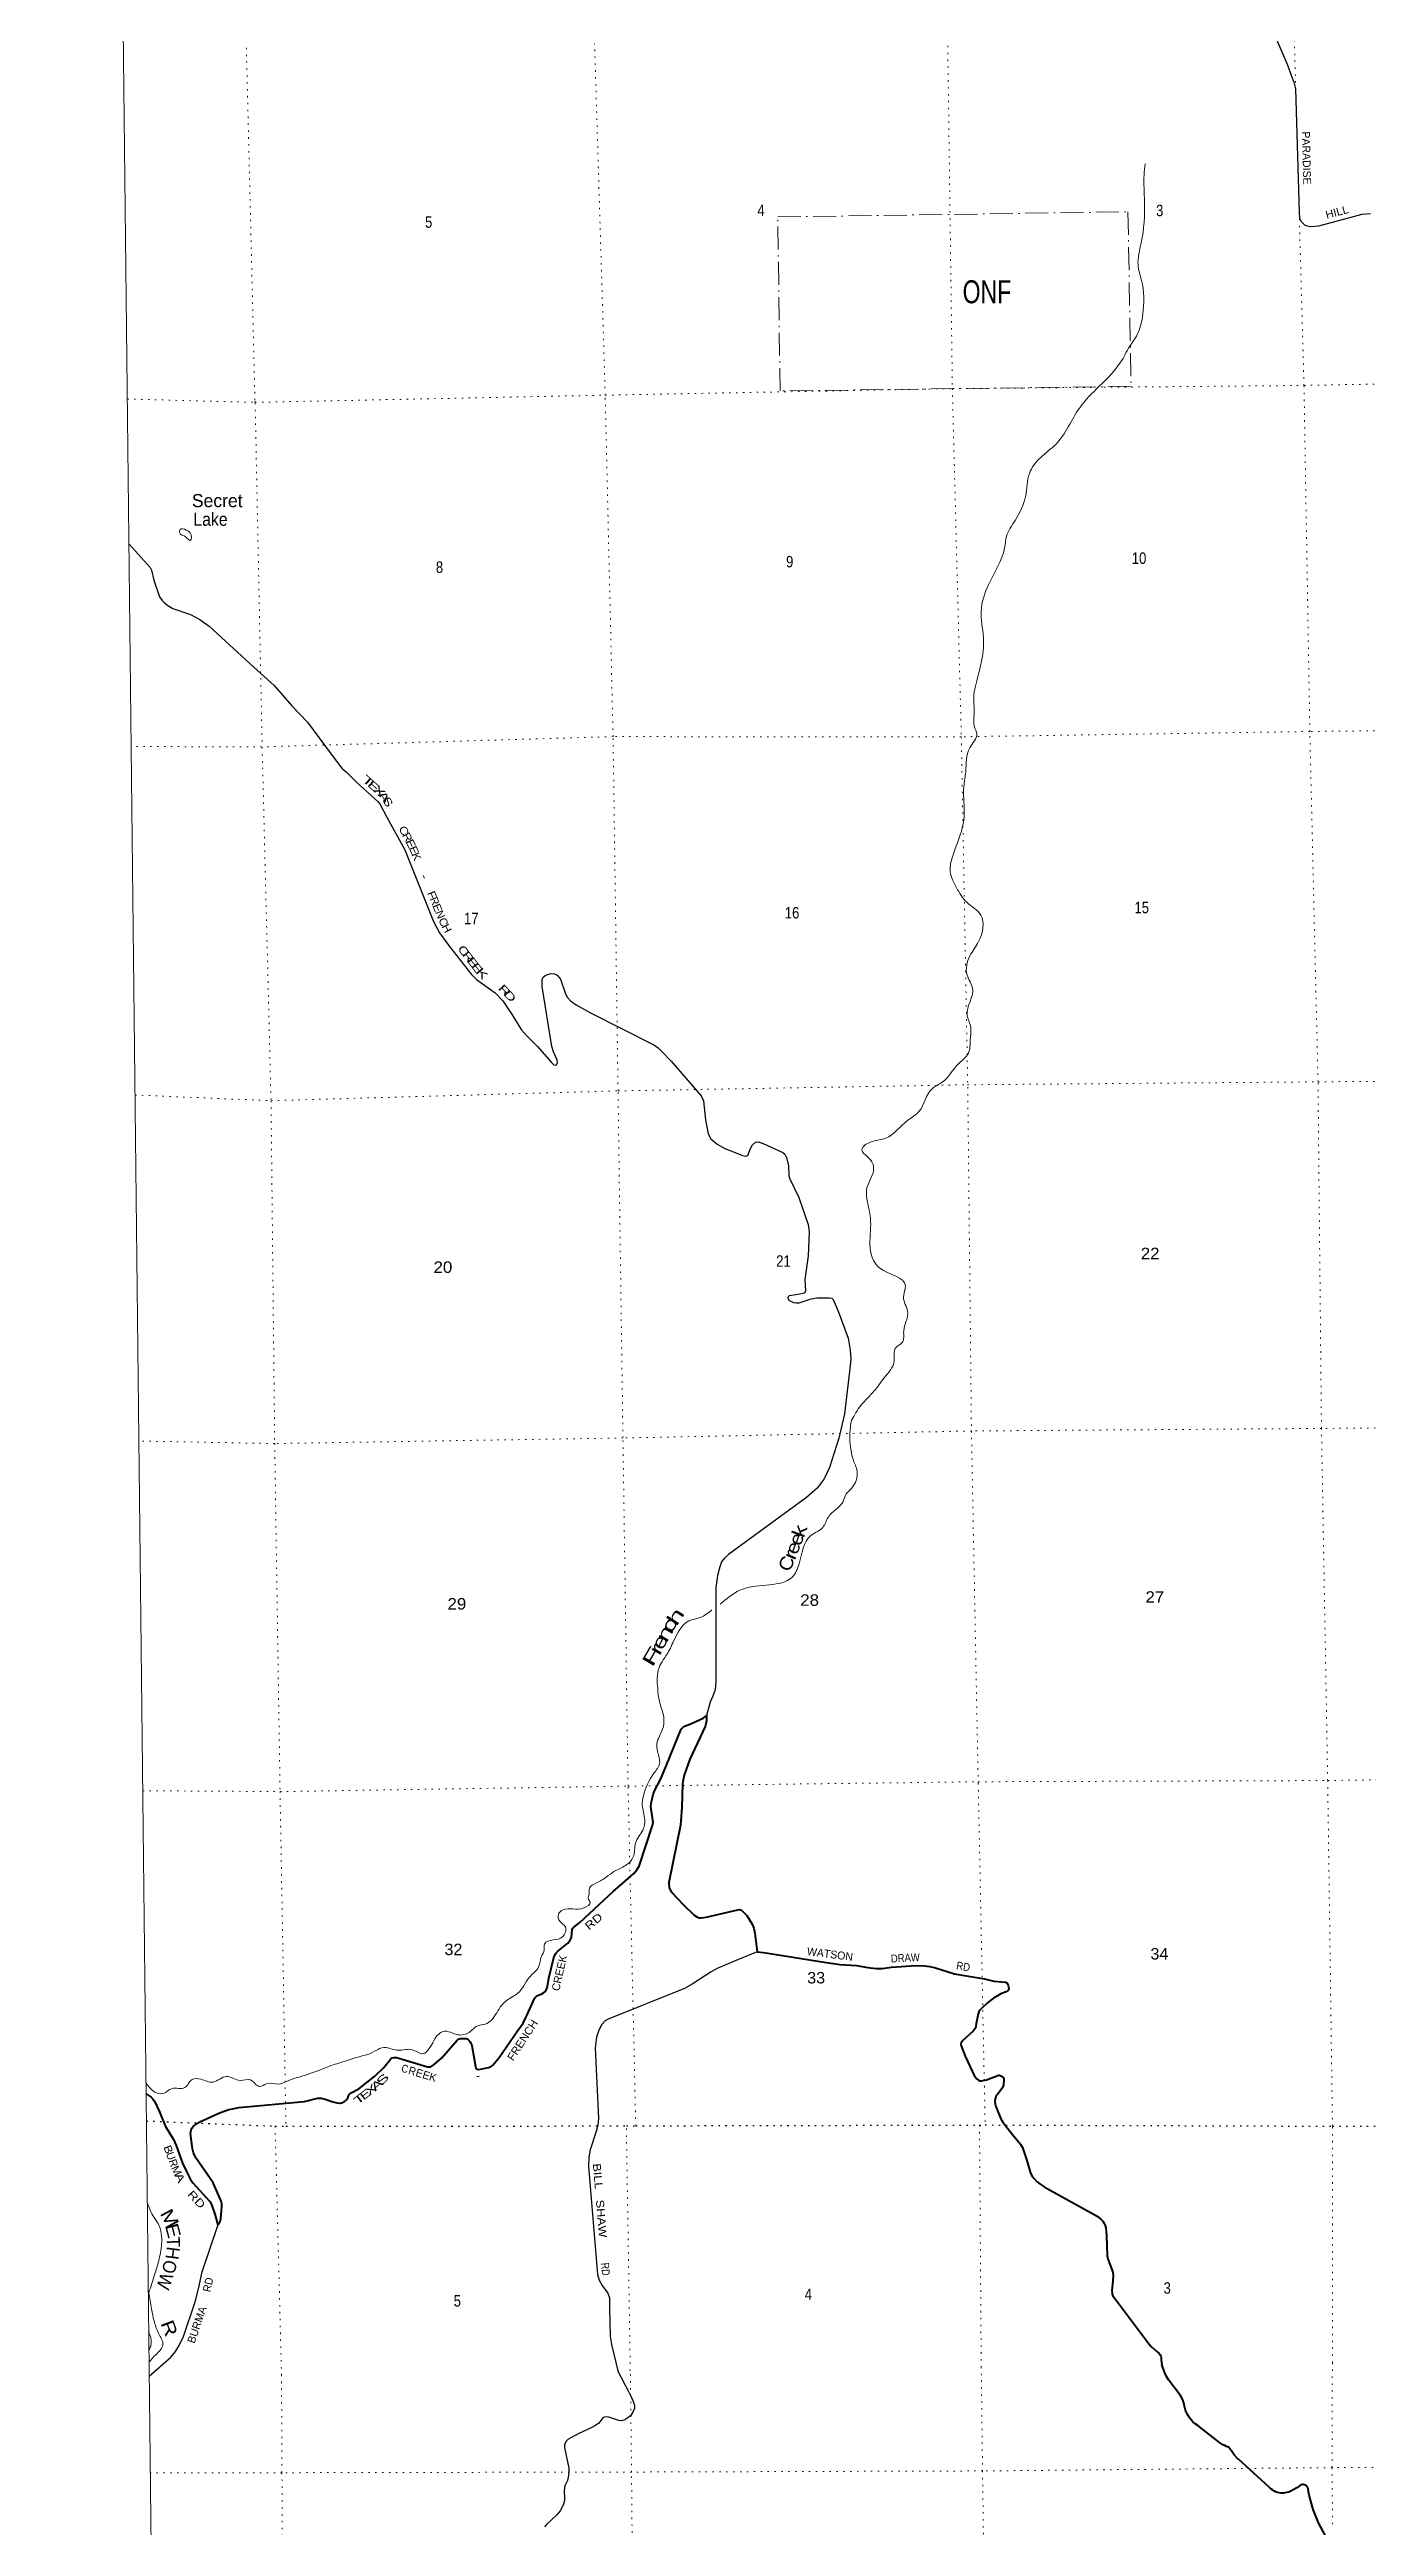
# Model space of a CAD drawing. Header units: feet. Extents: x 244583 to 493183, y 184934 to 372822.
# Drawn here: x 244583 to 264669, y 228578 to 266349 of the extents above; entities that cross this region are included whole.
import ezdxf
from ezdxf.enums import TextEntityAlignment as Align

# ---------------------------------------------------------------- set-up
doc = ezdxf.new("R2010")
doc.units = ezdxf.units.FT
doc.header["$LTSCALE"] = 70
doc.linetypes.add('DOT_DASHED', pattern=[7.7, 5, -1.2, 0.3, -1.2])
doc.linetypes.add('DOTTED', pattern=[1.5, 0.3, -1.2])
for name, color, linetype, lineweight in [('26', 7, 'Continuous', 40), ('29', 7, 'Continuous', 25), ('30', 7, 'Continuous', 25), ('39', 7, 'Continuous', 13), ('4', 7, 'Continuous', 13), ('44', 7, 'DOT_DASHED', 13), ('6', 7, 'DOTTED', 25), ('7', 7, 'DOTTED', 13)]:
    doc.layers.add(name, color=color, linetype=linetype, lineweight=lineweight)
doc.layers.add('27', color=7, linetype='Continuous')
doc.layers.add('41', color=7, linetype='Continuous')

msp = doc.modelspace()

# ---------------------------------------------------------------- linework, layer by layer
at = {"layer": '26'}
for points in [[(251035.4, 235824.73), (251055.21, 235711.44), (251074.57, 235590.54), (251081.46, 235569.88), (251091.45, 235558.55), (251103.48, 235550.59), (251117.25, 235547.83), (251149.95, 235551.25), (251274.19, 235575.39), (251304.54, 235587.62), (251332.01, 235609.82), (251437.61, 235728.63), (251714.21, 236133.91), (251799.41, 236251.77), (251842.82, 236339.94), (251862.1, 236381.27), (251974.94, 236629.21), (251989.38, 236648.14), (252010.74, 236667.78), (252087.38, 236699.89), (252111.24, 236714.62), (252129.13, 236732.53), (252149.78, 236757.32), (252162.83, 236781.62), (252173.19, 236811.05), (252192.98, 236939.43), (252270.25, 237251.86), (252292.84, 237308.04), (252307.42, 237331.76), (252323.94, 237345.54), (252382.34, 237393.99), (252480.89, 237475.03), (252517.61, 237520.91), (252527.69, 237537.02), (252535.95, 237565.94), (252547.78, 237676.7), (252557.98, 237699.57), (252573.12, 237716.1), (252663.13, 237787.21), (253178.41, 238266.29), (253281.97, 238354.45), (253489.03, 238534.79), (253536.12, 238590.84), (253568.11, 238646.83), (253774.29, 239268.6), (253780.81, 239317.64), (253752, 239517.05), (253746.76, 239568.9), (253755.02, 239629.51), (253781.3, 239739.42), (253801.82, 239797.57), (253899, 239977.1), (253984.86, 240186.1), (254209.24, 240733.96), (254232.73, 240761.86), (254263.02, 240781.14), (254375.14, 240829), (254545.3, 240905.93), (254599.13, 240947.01)], [(254597.12, 240946.98), (254596.18, 240869.31), (254587.92, 240816.96), (254573.15, 240779.17), (254344.1, 240279.68), (254254.76, 240034.51), (254238.24, 239962.88), (254230.22, 239904.82), (254220.93, 239539.43), (254198.26, 239272.74), (254022.48, 238398.6), (254028.97, 238318.09), (254039.99, 238287.79), (254064.71, 238249.83), (254242.38, 238062.49), (254408.94, 237899.32), (254458.39, 237869.62), (254486.04, 237860.75), (254513.57, 237857.99), (254591.28, 237871.38), (255071.15, 237980.69), (255100.04, 237984.73), (255127.58, 237973.71), (255176.51, 237931.64), (255210.18, 237893.81), (255291.5, 237763.65), (255316.18, 237700.95), (255333.58, 237626.98), (255369.54, 237342.92), (255464.38, 237328.03), (255880.04, 237266.97), (256322.03, 237194.14), (256626.7, 237149.76), (256881.48, 237130.65), (257054.95, 237103.1), (257179.33, 237086.48), (257275.22, 237086.57), (257412.68, 237105.73), (257790.92, 237132.96), (257918.14, 237125.14), (257997.99, 237116.88), (258087.46, 237094.52), (258375.2, 237006.67), (258437.15, 236996.25), (258832.73, 236930.88), (258974.2, 236892.4), (259151.63, 236876.6), (259180.57, 236860.66), (259194.57, 236826.72), (259205.35, 236786.27), (259202.6, 236764.23), (259193.54, 236752.04), (259161.3, 236731.17), (259083.44, 236702.14), (258968.56, 236631.98), (258885.83, 236568.34), (258786.84, 236477.7), (258753.8, 236439.13), (258735.03, 236396.82), (258706.88, 236241.05), (258693.22, 236177.39), (258662, 236131.48), (258504.79, 235988.12), (258478.46, 235951.47), (258472.95, 235932.19), (258475.63, 235909.03), (258540.14, 235750.46), (258680.83, 235444.54), (258713.87, 235403.65), (258744.16, 235381.17), (258761.38, 235375.67), (258788.22, 235375.66), (258839, 235383.12), (258861.87, 235388.06), (259037.4, 235456.39), (259049.1, 235459.7), (259063.56, 235458.31), (259093.84, 235444.54), (259121.38, 235419.74), (259127.58, 235405.97), (259128.97, 235384.96), (259120.69, 235313.68), (259112.43, 235280.61), (259102.42, 235259.48), (259046.76, 235186.63)], [(247151.44, 233181.33), (247185.07, 233226.66), (247192.53, 233272.69), (247210.3, 233452.54), (247209.85, 233485.64), (247201.59, 233526.97), (247165.95, 233609.36), (247074.93, 233819), (247033.45, 233884.07), (246813.83, 234197.98), (246796.84, 234229.51), (246777.57, 234273.59), (246761.64, 234338.55), (246732.41, 234570.24), (246735.59, 234597.31), (246743.85, 234626.24), (246757.62, 234655.17), (246774.14, 234677.21), (246796.16, 234695.11), (246818.87, 234717.15), (246875.04, 234749.72), (247163.04, 234882.45), (247245.64, 234912.76), (247313.79, 234934.81), (247372.29, 234948.58), (247470.31, 234965.5), (248469.96, 235059.52), (248667.78, 235107), (248693.93, 235109.76), (248722.84, 235107), (248781.62, 235095.96), (248815.08, 235086.34), (248898.99, 235053.12), (248959.63, 235038.13), (249000.93, 235032.62), (249017.45, 235034), (249036.12, 235038.8), (249080.78, 235060.17), (249105.56, 235079.45), (249123.92, 235100.51), (249128.97, 235109.76), (249137.23, 235146.95), (249151.23, 235167.47), (249163.38, 235180.01), (249181.28, 235192.41), (249295.11, 235252.12), (249542.31, 235443.09), (249679.52, 235576.09), (249786.49, 235710.71), (249806.98, 235724.15), (249833.14, 235728.28), (249871.69, 235726.9), (249907.2, 235720.38), (250341.9, 235588.94), (250369.36, 235585.02), (250392.76, 235589.15), (250416.16, 235601.55), (250444.19, 235620.57), (250555.67, 235718.92), (250797.74, 235994.58), (250810.93, 236007.25), (250828.48, 236014.82), (250845.35, 236018.96), (250867.02, 236020.33), (250905.57, 236020.33), (250930.7, 236016.89), (250946.52, 236012.7), (250956.17, 236006.56), (250964.77, 235999.67), (250988.17, 235973.5), (251006.07, 235947.32), (251014.68, 235930.11), (251020.36, 235910.76), (251035.4, 235824.73)], [(246053.54, 235177.59), (246131.91, 235124.89), (246145.68, 235111.11), (246184.17, 235065.44), (246258.86, 234898.94), (246344.23, 234686.16), (246470.57, 234477.45), (246513.26, 234389.73), (246607.43, 234120.57), (246668.82, 233989.81), (246723.88, 233879.6), (246768.52, 233815.96), (246970.77, 233596.67), (247025.37, 233535.23), (247052.77, 233486.77), (247103.03, 233340.12), (247149.46, 233179.29)], [(259046.76, 235186.63), (259021.57, 235156.64), (259007.4, 235135.12), (258995.41, 235097.4), (258989.91, 235056.07), (258994.04, 235021.64), (259005.36, 234983.74), (259080.09, 234795.72), (259105.09, 234750.97), (259126.89, 234721.33), (259260.69, 234557.29), (259381.45, 234409.56), (259410.49, 234357.66), (259477.39, 234158.57), (259534.39, 233966.43), (259554.35, 233927.86), (259579.53, 233895.57), (259632.83, 233835.57), (259658.29, 233814.9), (259744.46, 233758.51), (260547.85, 233309.08), (260612.35, 233261.12), (260638.51, 233232.2), (260656.41, 233200.51), (260671.55, 233166.07), (260679.81, 233131.63), (260692.67, 233016.37), (260701.16, 232707.35), (260711.47, 232659.43), (260776.25, 232480.68), (260787.89, 232451.13), (260792.02, 232415.31), (260790.48, 232317.41), (260772.06, 232178.38), (260776.74, 232137.62), (260780.32, 232113.63), (260788.58, 232097.1), (260852.96, 232007.46), (261340.77, 231360.1), (261370.93, 231324.3), (261461.11, 231244.65), (261496.21, 231214.09), (261512.73, 231192.05), (261520.99, 231175.52), (261525.12, 231153.48), (261526.5, 231117.66), (261537.54, 231044.59)], [(261949.54, 230244.31), (261925.66, 230283.67), (261906.03, 230325.31), (261890.85, 230368.77), (261880.31, 230413.58), (261876.57, 230438.22), (261875.01, 230444.09), (261859.25, 230491.92), (261838.58, 230537.84), (261813.22, 230581.34), (261637.8, 230812.1), (261605.53, 230866.07), (261579.08, 230923.12), (261537.54, 231044.59)], [(264027.56, 228435.23), (263924.52, 228632.32), (263842.66, 228839.1), (263782.85, 229053.3), (263761.57, 229169.88), (263757.36, 229177.46), (263752.39, 229184.56), (263746.7, 229191.11), (263740.36, 229197.02), (263733.44, 229202.24), (263726.01, 229206.7), (263718.15, 229210.36), (263709.96, 229213.19), (263701.51, 229215.14), (263692.9, 229216.19), (263684.24, 229216.34), (263675.6, 229215.59), (263667.09, 229213.93), (263658.8, 229211.4), (263650.82, 229208.01), (263643.24, 229203.81), (263636.14, 229198.84), (263633.84, 229196.97), (263594.3, 229169.38), (263492.84, 229112.74), (263468.81, 229102.9), (263440.93, 229094.59), (263412.33, 229089.23), (263383.33, 229086.9), (263354.24, 229087.61), (263325.39, 229091.35), (263297.09, 229098.1), (263269.64, 229107.76), (263243.36, 229120.24), (263220.41, 229134.24), (263195.35, 229153.12), (263170.41, 229175.94), (262704.67, 229602.22), (262689.31, 229617.02), (262639.11, 229672.36), (262594.96, 229732.64), (262593.73, 229735.84), (262589.06, 229745.91), (262583.35, 229755.44), (262576.68, 229764.32), (262569.12, 229772.46), (262560.75, 229779.76), (262551.67, 229786.14), (262546.13, 229789.22), (262521.28, 229799.1), (262496.13, 229810.8), (262466.73, 229824.47), (262437.11, 229842.12), (262412.06, 229857.04), (262387.11, 229876.73), (262081.64, 230117.82), (262043.82, 230144.07), (262008.94, 230174.12), (261977.4, 230207.66), (261949.54, 230244.31)]]:
    msp.add_lwpolyline(points, dxfattribs=at)
at = {"layer": '29'}
msp.add_line((253416.02, 230618.86), (253244.03, 230949.13), dxfattribs=at)
for points in [[(263162.52, 266785.91), (263447.02, 266127.17), (263513.57, 265944.78), (263549.59, 265848.97), (263574.41, 265747.39), (263630.81, 263870.49), (263635.32, 263777.95), (263657.88, 263728.29), (263709.54, 263676.85), (263744.74, 263661), (263799.38, 263652.59), (263927.73, 263659.89), (264589.56, 263837.64), (264716.23, 263848.72)], [(245798.47, 258807.89), (246114.36, 258449.01), (246135.83, 258407.89), (246174.03, 258256.45), (246260.3, 258003.84), (246299.75, 257945.25), (246333.38, 257911.6), (246383.81, 257869.54), (246463.27, 257825.46), (246732.39, 257732.68), (246875.58, 257655.04), (247014.1, 257557.47), (247698.25, 256930.75), (248006.82, 256649.15), (248277.17, 256342.8), (248514.89, 256092.4), (248876.25, 255602.59), (249035.97, 255392.3), (249106.94, 255327.33), (249265.35, 255172.48), (249537.36, 254928.62), (249586.59, 254884.44), (249616, 254845.53), (249724.8, 254641.21), (249996.25, 254143.47), (250436.71, 253053.8), (250523.87, 252881.4), (250677.2, 252672.47), (251011.43, 252242.11), (251090.05, 252166.71), (251372.9, 251964.52), (251491.78, 251840.12), (251632.32, 251630.61), (251772.95, 251407), (251860.46, 251302.09), (252018.8, 251146.64), (252228.19, 250905.9), (252268.16, 250864.69), (252305.18, 250862.69), (252327, 250898.33), (252320.91, 250935.46), (252265.65, 251063.61), (252238.74, 251146.48), (252092.29, 252060.46), (252091.63, 252172.71), (252108.44, 252202.15), (252131.73, 252224.25), (252171.49, 252244.21), (252226.13, 252261.03), (252276.56, 252252.62), (252317.47, 252233), (252369.03, 252172.71), (252448.33, 251950.82), (252478.31, 251895.12), (252524.55, 251844.65), (252606.83, 251779.85), (252825.62, 251660.14), (253793.72, 251170.56), (253856.93, 251123.34), (253911.57, 251072.87), (254055.65, 250922.52), (254512.62, 250395.73), (254549.86, 250317.21), (254581.83, 250025.52), (254621.9, 249813.22), (254662.23, 249740.58), (254756.4, 249657.6), (254875.15, 249588.54), (255005.25, 249537.86)], [(255005.25, 249537.86), (255144.33, 249483.67), (255193.52, 249472.54), (255223.08, 249484.82), (255264.87, 249592.22), (255298.6, 249649.19), (255341.06, 249686.02), (255382.66, 249691.25), (255460.33, 249665.6), (255759.98, 249530.95), (255790.36, 249506.19), (255815.58, 249455.72), (255845.96, 249328.7), (255849.2, 249171.82), (255865.29, 249127.49), (256002.23, 248843.38), (256147.62, 248431.59), (256162.76, 248319.83), (256146.71, 247952.89), (256094.24, 247595.48), (256105.59, 247420.08), (256101.39, 247403.26), (256083.34, 247385.77), (255990.58, 247362.25), (255857.4, 247344.19), (255836.59, 247323.35), (255836.59, 247306.52), (255857.81, 247273.67), (255920.65, 247243.44), (255962.68, 247235.03), (256007.44, 247239.59), (256192.9, 247296.7), (256277.92, 247314.94), (256467.06, 247314.94), (256504.88, 247306.52), (256526.14, 247289.48), (256599.87, 247111.23), (256753.7, 246698.41), (256786.49, 246513.72), (256794.89, 246383.34), (256786.42, 246277.78), (256697.77, 245543.06), (256613.05, 245175.11), (256471.25, 244724.14), (256390.46, 244555.3), (256282.11, 244412.9), (256119.49, 244269.25), (254932.91, 243401.39), (254869.87, 243342.51), (254826.67, 243289.25), (254798.42, 243212.13), (254763.26, 243078.78), (254740.12, 242889.04), (254739.57, 241454.08), (254728.84, 241343.44), (254691.07, 241240.13), (254653.24, 241146.89), (254597.12, 240946.98)], [(255369.54, 237342.92), (254997.14, 237190.62), (254760.6, 237088.4), (254664.83, 237036.67), (254378.12, 236848.67), (254258.38, 236782.9), (253096.17, 236314.52), (253053.63, 236287.76), (252999.5, 236234.61), (252955.49, 236147.3), (252919.64, 236036.94), (252896.47, 235876.44), (252951.15, 234799.27), (252940.66, 234699.47), (252915.95, 234599.28), (252822.65, 234319.86), (252801.96, 234211.59), (252795.85, 234065.59), (252936.46, 232419.9), (252959.32, 232333.15), (253003.71, 232251.66), (253093.75, 232133.62), (253117.19, 232066.6), (253117.27, 231906.28), (253125.6, 231473.58), (253146.72, 231352.61), (253244.03, 230949.13)], [(246100.95, 230869.37), (246430.04, 231160.25), (246501.49, 231245.45), (246560.34, 231336.89), (246623.34, 231476.93), (246804.06, 232003.44), (246851.38, 232203.61), (246908.46, 232460.33), (247151.44, 233181.33)], [(253416.02, 230618.86), (253483.93, 230472.38), (253497.7, 230423.64), (253496.64, 230379.13), (253474.4, 230319.8), (253437.33, 230264.7), (253383.32, 230222.32), (253335.67, 230201.12), (253317.66, 230192.65), (253298.6, 230188.41), (253259.42, 230192.65), (253106.92, 230243.51), (253069.85, 230249.87), (253038.08, 230245.63), (253013.72, 230235.03), (252955.47, 230154.51), (252903.58, 230116.36), (252848.51, 230086.69), (252640.94, 229989.21), (252484.21, 229904.44), (252464.08, 229883.26), (252441.84, 229849.35), (252432.31, 229817.56), (252433.37, 229781.53), (252496.91, 229467.9), (252499.03, 229427.63), (252492.68, 229357.7), (252475.73, 229281.41), (252440.78, 229209.36), (252429.14, 229179.7), (252424.9, 229111.88), (252433.37, 229014.4), (252430.19, 228972.02), (252416.43, 228916.92), (252389.95, 228859.7), (252365.59, 228815.2), (252314.76, 228755.87), (252158.02, 228607.53), (252127.31, 228571.5)]]:
    msp.add_lwpolyline(points, dxfattribs=at)
at = {"layer": '39'}
for points in [[(256806.14, 245445.92), (256947.75, 245672.56), (257152.02, 245894.2), (257304.18, 246092.74), (257457.26, 246357.95), (257476.32, 246548.15), (257577.92, 246630.69), (257601.22, 246808.84), (257635.24, 246948.79), (257660.83, 247110.83), (257596.82, 247319.8), (257626.21, 247496.04), (257238.17, 247768.15), (257096.74, 248020.24), (257097.85, 248442.42), (257069.67, 248682.31), (257036.68, 248968.57), (257140.89, 249259.2), (257116.56, 249388.06), (256965.91, 249587.48), (257049.37, 249667.68), (257326.64, 249747.17), (257665.28, 250021.61), (257836.64, 250157.86), (258032.82, 250502.58), (258188.67, 250600.19), (258430.34, 250879.03), (258587.07, 251045.33), (258615.97, 251251.86), (258618.59, 251459.95), (258567.22, 251636.83), (258606.63, 251817.28), (258651.57, 252030.14), (258567.48, 252232.71), (258611.02, 252530.38), (258742.7, 252746.75), (258778.41, 253151.35), (258561.23, 253345.58), (258406.17, 253567.14), (258309.3, 253809.89), (258334.32, 254006.25), (258463.47, 254376.09), (258523.09, 254678.08), (258514.67, 255065.76), (258546.53, 255336.97), (258607.13, 255701.6), (258716.71, 255911.52), (258676.34, 256034.05), (258675.59, 256201.69), (258669.17, 256468.21), (258738.24, 256808.74), (258815.49, 257387.76), (258780.64, 257787.11), (258889.27, 258176.79), (259138.19, 258750.67), (259169.6, 258926.94), (259298.86, 259167.5), (259460.24, 259541.93), (259517.17, 259884.27), (259688.74, 260129.6), (259917.63, 260327.43), (260283.86, 260887.16), (260581.28, 261213.42), (260943.66, 261639.76), (261010.28, 261762.1), (261163.63, 262011.15), (261245.47, 262311.5), (261224.73, 262834.31), (261172.5, 263063.69), (261221.42, 263401.85), (261271.6, 264030.91), (261264.87, 264438.81), (261280.3, 264604.71)], [(246636.16, 258932.2), (246568.15, 258977.89), (246573.37, 259028.47), (246666.34, 259021.99), (246746.84, 258914.29), (246723.46, 258863.39), (246682.72, 258893.86), (246636.16, 258932.2)], [(256790.74, 245033.59), (256779.44, 245229.33), (256806.14, 245445.92)], [(254804.58, 242641.99), (255104.78, 242853.52), (255249.36, 242900.43), (255658.33, 242949.85), (255896.89, 243050.89), (256008.52, 243258.83), (256187.16, 243688.09), (256366.79, 243812.36), (256452.98, 243971.39), (256560.16, 244082.3), (256671.34, 244195.3), (256725.72, 244325.51), (256805.11, 244407.66), (256891.63, 244669.71), (256830.13, 244848.43), (256790.74, 245033.59)], [(246055.12, 235336.64), (246212.36, 235189.32), (246328.95, 235185.16), (246442.88, 235253.77), (246646.51, 235269.37), (246755.47, 235394.45), (246886.62, 235398.72), (247075.07, 235355.48), (247281.6, 235439.82), (247492.55, 235378.79), (247643.81, 235387.44), (247786.78, 235286.87), (247891.05, 235329.05), (248066.76, 235323.98), (248203.29, 235368.73), (248522.54, 235473.17), (248879.66, 235606.54), (249104.56, 235679.07), (249349.6, 235753.96), (249512.2, 235809.26), (249646.32, 235878.21), (249901.3, 235840.16), (250109.1, 235847.76), (250275.61, 235787.99), (250371.22, 235866.38), (250514.94, 236086.99), (250582.92, 236126.54), (250805.82, 236075.81), (250978.81, 236113.11), (251112.39, 236214.38), (251221.03, 236236.43), (251397.81, 236411.15), (251472.7, 236521.51), (251616.04, 236643.14), (251715.94, 236705.45), (251897.54, 236954.99), (252036.28, 237110.87), (252080.13, 237267.16), (252122.83, 237370.91), (252127.42, 237459.86), (252259.61, 237522.72), (252402.2, 237567.58), (252444.13, 237717.77), (252363.99, 237803.26), (252339.89, 237917.98), (252409.53, 237979.77), (252725.97, 238009.43), (252821.41, 238097.92), (252790.07, 238162.02), (252805.25, 238220.85), (252811.85, 238309.84), (252917.51, 238390.43), (253067.44, 238479.85), (253195.17, 238568.9), (253361.24, 238658.59), (253478.73, 238786.95), (253514.83, 238999.1), (253623.11, 239197.72), (253654.69, 239355.71), (253616.6, 239575.97), (253634.45, 239717.67), (253794.56, 240064.4), (253880.29, 240213.36), (253849.38, 240393.98), (253841.16, 240525.14), (253926.49, 240736.67), (253939.24, 240942.92), (253877.11, 241160.01), (253851.61, 241359.54), (253872.65, 241675.01), (253937.35, 241791.26), (253990.5, 241872.96), (254094.1, 242078.75), (254327.24, 242385.73), (254499.96, 242439.18), (254677.95, 242554.2)], [(246097.31, 232146.9), (246184.87, 232417.42), (246246.2, 232626.52), (246290.22, 232883.8), (246238.57, 233200.05), (246157.86, 233319.86), (246073.26, 233521.5)], [(246097.93, 231081.38), (246202.98, 231197.69), (246311.44, 231353.07), (246248.2, 231515.6), (246182.74, 231690.21), (246136.92, 231897.48), (246097.31, 232146.9)], [(246091.73, 231548.91), (246133.41, 231397.58), (246124.39, 231329.87), (246096.77, 231263.12)]]:
    msp.add_spline(points, degree=3, dxfattribs=at)
at = {"layer": '4'}
msp.add_lwpolyline([(244583.23, 368785.28), (275154.65, 369142.74), (305725.57, 369542.24), (336295.9, 369983.81), (366865.59, 370467.41), (397437.89, 370993.07), (428002.83, 371560.78), (458570.27, 372170.54), (489136.84, 372822.34), (493183.04, 189004.41), (462363.63, 188347.22), (431543.33, 187732.43), (400722.22, 187160.02), (369900.35, 186630.01), (339077.78, 186142.4), (308254.57, 185697.19), (277430.77, 185294.38), (246606.45, 184933.96)], close=True, dxfattribs=at)
msp.add_lwpolyline([(244583.23, 368785.28), (275154.65, 369142.74), (305725.57, 369542.24), (336295.9, 369983.81), (366865.59, 370467.41), (397437.89, 370993.07), (428002.83, 371560.78), (458570.27, 372170.54), (489136.84, 372822.34), (493183.04, 189004.41), (462363.63, 188347.22), (431543.33, 187732.43), (400722.22, 187160.02), (369900.35, 186630.01), (339077.78, 186142.4), (308254.57, 185697.19), (277430.77, 185294.38), (246606.45, 184933.96)], close=True, dxfattribs=at)
at = {"layer": '44'}
msp.add_lwpolyline([(255716.86, 261142.47), (255681.94, 263795.75), (261019.6, 263874.83), (261066.7, 261213.63)], close=True, dxfattribs=at)
at = {"layer": '6'}
msp.add_lwpolyline([(246058.13, 234760.99), (248020.82, 234682.88), (248186.37, 234681.67), (253374.32, 234685.63), (253517.6, 234688.08), (258755.9, 234698.96), (258842.68, 234700.45), (264135.97, 234681.97), (269473.02, 234702.62), (274848.09, 234744.12), (276821.61, 234765.65)], dxfattribs=at)
at = {"layer": '7'}
for p, q in [((248020.82, 234682.88), (248118.56, 230891.68)), ((253434.24, 230951.29), (253374.32, 234685.63)), ((258755.9, 234698.96), (258783.02, 231012.53))]:
    msp.add_line(p, q, dxfattribs=at)
for points in [[(247582.07, 266375.27), (247714.49, 260988.6), (247716.98, 260960.36), (247823.21, 255708.91), (247958.57, 250320.06), (248014.58, 245091.43), (248096.1, 239784.47), (248186.37, 234681.67)], [(253517.6, 234688.08), (253399.83, 239867.17), (253322.31, 245176.22), (253247.08, 250469.15), (253172.06, 255871.16), (253051.81, 261078.48), (252889.63, 266442.04)], [(258271.39, 266509.74), (258342.88, 261178.74), (258479.21, 255869.08), (258577.48, 250526.05), (258633.72, 245283.29), (258736.45, 239914.07), (258842.68, 234700.45)], [(264134.49, 231075.1), (264135.97, 234681.97), (264063.12, 239952.72), (263968.45, 245322.08), (263915.55, 250607.31), (263791.04, 255949.9), (263701.95, 261226.43), (263553, 266576.19)], [(245769.16, 261018.8), (247716.22, 260968.98), (253051.81, 261078.48), (258344.01, 261177.61), (263701.95, 261226.43), (268983.11, 261330.96), (274472.28, 261430.97), (276491.37, 261440.14)], [(276557.75, 256078.05), (274482.45, 256044.01), (269083.1, 256006.14), (263791.04, 255949.9), (258479.21, 255869.08), (253172.06, 255871.16), (247819.08, 255714.9), (245827.47, 255720.52)], [(245885.95, 250406.06), (247958.57, 250320.06), (253247.08, 250469.15), (258574.86, 250562.36), (263915.55, 250607.31), (269179.55, 250650.95), (274650.92, 250728.44), (276624.14, 250716.43)], [(274728.57, 245421.36), (269305.14, 245364.94), (263968.45, 245322.08), (258633.72, 245283.29), (253322.31, 245176.22), (248014.58, 245091.43), (245944.01, 245129.84)], [(246002.7, 239797.05), (248096.1, 239784.47), (253399.83, 239867.17), (258736.12, 239934.26), (264063.12, 239952.72), (269405.33, 240028), (274753.72, 240095.3)], [(248118.56, 230891.68), (248125.18, 229397.79), (248154.19, 224064.83), (248171.23, 218727.49), (248173.22, 213913.96)], [(253585.6, 213820.65), (253535.16, 218744.75), (253500.29, 224071.49), (253453.04, 229407.95), (253434.24, 230951.29)], [(258783.02, 231012.53), (258802.87, 229424.8), (258873.97, 224169.72), (258914.32, 218792.7), (258996.01, 213519.77), (259023.82, 212848.65)], [(264134.49, 231075.1), (264129.57, 229475.28), (264138.32, 228581.61)], [(276882.69, 229565.22), (274937.21, 229538.32), (269481.24, 229498.24), (264129.57, 229475.28), (258802.87, 229424.8), (253453.04, 229407.95), (248125.18, 229397.79), (246117.16, 229396.56)]]:
    msp.add_lwpolyline(points, dxfattribs=at)

# ---------------------------------------------------------------- texts
at = {"layer": '27'}
for s, rotation, width, p in [('RD', 40.31, 1.25, (252804.27, 237665.1)), ('DRAW', 2.935, 0.9, (257408.49, 237177.79)), ('RD', 350.452, 0.9, (258395.61, 237076.01)), ('FRENCH', 56.687, 1.05, (251649.25, 235668.05)), ('RD', 312.685, 1.3, (246676.95, 233634.99))]:
    msp.add_text(s, height=120, rotation=rotation, dxfattribs=dict(at, width=width)).set_placement(p)
for s, rotation, p in [('CREEK', 77.237, (252350.19, 236735.55)), ('WATSON', 352.643, (256121, 237292.52))]:
    msp.add_text(s, height=120, rotation=rotation, dxfattribs=at).set_placement(p)
for s, rotation, width, p in [('X', 37.687, 1.6, (249518.33, 235190.81)), ('A', 41.107, 1.7, (249610.81, 235265.92)), ('S', 44.107, 1.8, (249699.41, 235351.46)), ('C', 349.596, 0.85, (249987.5, 235499.58)), ('R', 343.176, 0.95, (250094.48, 235466.15)), ('T', 37.687, 1.75, (249339.89, 235050.87)), ('E', 37.687, 1.55, (249431.55, 235121.68)), ('B', 291.95, 1.15, (246337.62, 234305.44)), ('M', 295.149, 1.1, (246463.88, 233979.23)), ('A', 296.546, 1.3, (246517.82, 233868.3))]:
    msp.add_text(s, height=120, rotation=rotation, dxfattribs=dict(at, width=width)).set_placement(p, align=Align.CENTER)
for s, rotation, p in [('E', 343.176, (250203.52, 235433.18)), ('E', 343.176, (250307.59, 235401.71)), ('K', 343.176, (250408.92, 235371.07)), ('-', 3.996, (251115.34, 235393.06)), ('U', 289.283, (246373.6, 234207.47)), ('R', 289.283, (246414.61, 234099.53))]:
    msp.add_text(s, height=120, rotation=rotation, dxfattribs=at).set_placement(p, align=Align.CENTER)
at = {"layer": '30'}
for s, rotation, p in [('PARADISE', 271.476, (263681.37, 264693.8)), ('BURMA', 71.056, (246885.4, 231633.75))]:
    msp.add_text(s, height=120, rotation=rotation, dxfattribs=at).set_placement(p, align=Align.CENTER)
for s, rotation, width, p in [('HILL', 15.033, 1.05, (264220.91, 263812.75)), ('T', 318.123, 1.95, (249398.84, 255146.81)), ('E', 318.123, 1.7, (249485.07, 255069.5)), ('X', 317.123, 1.75, (249567.35, 254994.96)), ('A', 310.424, 1.7, (249635.97, 254915.35)), ('S', 302.035, 1.4, (249686.87, 254845.16)), ('C', 298.607, 1.2, (249930.49, 254410.26)), ('R', 298.607, 1.2, (249985.25, 254309.84)), ('E', 295.607, 1.25, (250034.55, 254212.31)), ('E', 294.009, 1.2, (250083.63, 254113.82)), ('K', 292.009, 1.1, (250120.17, 254021.7)), ('-', 292.009, 1.3, (250244.83, 253715.29)), ('F', 292.009, 1.2, (250358.37, 253434.38)), ('R', 292.009, 1.05, (250398.08, 253341.46)), ('E', 292.009, 1.15, (250438.68, 253237.94)), ('N', 292.009, 1.05, (250483.79, 253136.73)), ('C', 294.82, 1.1, (250532.06, 253019.89)), ('H', 296.82, 1.1, (250582.2, 252921.17)), ('C', 307.834, 1.45, (250846.64, 252568.42)), ('R', 307.834, 1.45, (250916.81, 252478.07)), ('E', 307.834, 1.55, (250986.69, 252388.1)), ('E', 307.834, 1.55, (251053.37, 252302.23)), ('K', 310.198, 1.6, (251131.36, 252220.28)), ('R', 313.7, 1.65, (251476.3, 251957.65)), ('D', 313.7, 1.65, (251555.33, 251874.95)), ('BILL   SHAW', 274.884, 1.2, (252910.65, 233544.14)), ('RD', 77.465, 0.95, (247057.65, 232251.98)), ('RD', 274.884, 0.85, (252996.67, 232497.03))]:
    msp.add_text(s, height=120, rotation=rotation, dxfattribs=dict(at, width=width)).set_placement(p, align=Align.CENTER)
at = {"layer": '41'}
msp.add_text('Secret', height=200, dxfattribs=at).set_placement((246752.52, 259370.65))
at = {"layer": '41', "width": 0.9}
msp.add_text('Lake', height=200, dxfattribs=at).set_placement((246775.07, 259086.27))
at = {"layer": '41'}
for s, rotation, width, p in [('k', 70.07, 1.35, (256106.31, 243725.87)), ('e', 69.577, 1.2, (256059.28, 243601.29)), ('C', 69.012, 1.15, (255906.77, 243227.01)), ('r', 66.943, 1.45, (255963.42, 243357.14)), ('e', 69.289, 1.2, (256005.01, 243467.42)), ('h', 57.289, 1.65, (254206.37, 242398.92)), ('e', 62.618, 1.4, (253970.79, 242020.63)), ('n', 60.222, 1.6, (254044.44, 242145.64)), ('c', 61.217, 1.65, (254115.09, 242278.04)), ('F', 59.613, 1.8, (253844.86, 241795.52)), ('r', 60.169, 1.65, (253915.04, 241908.58)), ('M', 298.267, 1.25, (246325.74, 233229.04)), ('E', 284.446, 1.25, (246368.42, 233063.87)), ('W', 252.065, 0.95, (246246.29, 232347.39)), ('O', 254.254, 0.95, (246315.36, 232562.84)), ('R', 290.931, 1.25, (246314.98, 231564.93))]:
    msp.add_text(s, height=200, rotation=rotation, dxfattribs=dict(at, width=width)).set_placement(p, align=Align.CENTER)
for s, rotation, p in [('H', 262.818, (246360.89, 232757.96)), ('T', 272.123, (246370.52, 232913.64))]:
    msp.add_text(s, height=200, rotation=rotation, dxfattribs=at).set_placement(p, align=Align.CENTER)
at = {"layer": '44', "width": 0.75}
msp.add_text('ONF', height=350, dxfattribs=at).set_placement((258498.86, 262480.29))
at = {"layer": '7'}
for s, width, p in [('5', 0.85, (250306, 263630.68)), ('4', 0.85, (255370.9, 263810.28)), ('3', 0.85, (261447.6, 263807.73)), ('8', 0.85, (250471.29, 258367.7)), ('9', 0.85, (255808.6, 258452.23)), ('10', 0.85, (261078.14, 258505.36)), ('17', 0.85, (250900.16, 253011.33)), ('16', 0.85, (255789.14, 253098.16)), ('15', 0.85, (261119.01, 253178.22)), ('20', 1.1, (250435.16, 247693.73)), ('21', 0.85, (255657.83, 247786.86)), ('22', 1.1, (261214.37, 247902.44)), ('29', 1.1, (250648.27, 242560.07)), ('28', 1.1, (256024.27, 242617.13)), ('27', 1.1, (261285.76, 242664.14)), ('32', 1.05, (250601.64, 237289.84)), ('34', 1.05, (261361.58, 237223.62)), ('33', 1.05, (256130.22, 236858.3)), ('3', 0.85, (261562.19, 232127.39)), ('5', 0.85, (250742.93, 231930.73)), ('4', 0.85, (256091.73, 232031.26))]:
    msp.add_text(s, height=175, dxfattribs=dict(at, width=width)).set_placement(p)

doc.saveas('drawing.dxf')
